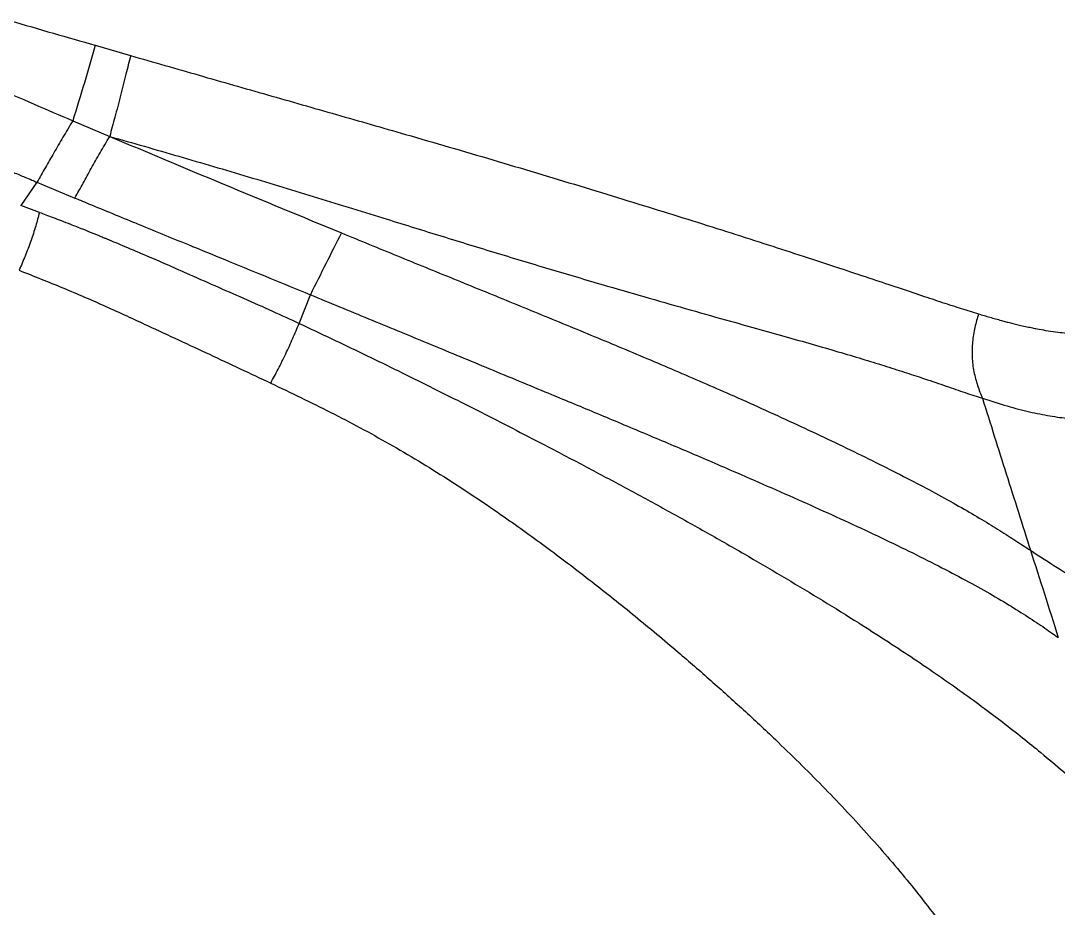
# Model space of a CAD drawing. Extents: x 832 to 912, y 781 to 934.
# Drawn here: x 886.11 to 898.18, y 824.87 to 835.2 of the extents above; entities that cross this region are included whole.
import ezdxf

# ---------------------------------------------------------------- set-up
doc = ezdxf.new("R2010")
doc.units = 0
doc.header["$MEASUREMENT"] = 0
doc.layers.add('1', color=4, linetype='Continuous')

# ---------------------------------------------------------------- blocks, each defined once
blk = doc.blocks.new('2026 SOVEREIGN HL')
at = {"layer": '1', "color": 3, "linetype": 'Continuous', "lineweight": 25}
for p, q in [((55.246, 37.817), (55.657, 37.698)), ((54.984, 36.94), (55.414, 36.757)), ((54.568, 36.224), (54.379, 35.954)), ((54.568, 36.224), (55.01, 36.04)), ((54.596, 35.874), (54.379, 35.954)), ((57.618, 34.583), (57.749, 34.916))]:
    blk.add_line(p, q, dxfattribs=at)
for points, knots in [([(54.254, 38.103), (54.422, 38.055), (54.753, 37.959), (55.083, 37.864), (55.246, 37.817)], [0, 0, 0, 0, 0.508245, 1, 1, 1, 1]), ([(55.246, 37.817), (55.204, 37.672), (55.122, 37.382), (55.03, 37.087), (54.984, 36.94)], [0, 0, 0, 0, 0.498725, 1, 1, 1, 1]), ([(55.657, 37.698), (55.639, 37.626), (55.601, 37.472), (55.54, 37.232), (55.477, 36.991), (55.434, 36.832), (55.414, 36.757)], [0, 0, 0, 0, 0.2350044, 0.4997947, 0.764802, 1, 1, 1, 1]), ([(55.657, 37.698), (55.923, 37.622), (56.454, 37.469), (57.252, 37.241), (58.053, 37.012), (58.757, 36.81), (59.364, 36.634), (59.872, 36.485), (60.379, 36.334), (60.884, 36.181), (61.377, 36.031), (61.854, 35.883), (62.313, 35.74), (62.758, 35.599), (63.184, 35.462), (63.584, 35.332), (63.953, 35.21), (64.29, 35.098), (64.592, 34.997), (64.862, 34.906), (65.105, 34.826), (65.326, 34.754), (65.457, 34.714), (65.522, 34.694)], [0, 0, 0, 0, 0.069323, 0.13879, 0.208406, 0.278088, 0.321957, 0.365882, 0.409821, 0.453832, 0.49793, 0.539731, 0.581612, 0.62354, 0.665466, 0.707391, 0.749331, 0.791244, 0.833091, 0.874878, 0.916641, 0.958385, 1, 1, 1, 1]), ([(54.072, 37.336), (54.224, 37.269), (54.528, 37.134), (54.832, 37.005), (54.984, 36.94)], [0, 0, 0, 0, 0.500484, 1, 1, 1, 1]), ([(54.984, 36.94), (54.946, 36.875), (54.87, 36.747), (54.762, 36.564), (54.664, 36.393), (54.6, 36.281), (54.568, 36.224)], [0, 0, 0, 0, 0.2508555, 0.4962708, 0.7455782, 1, 1, 1, 1]), ([(55.01, 36.04), (55.041, 36.097), (55.103, 36.211), (55.197, 36.383), (55.301, 36.566), (55.376, 36.693), (55.414, 36.757)], [0, 0, 0, 0, 0.254714, 0.504268, 0.749365, 1, 1, 1, 1]), ([(55.414, 36.757), (55.683, 36.681), (56.22, 36.527), (57.026, 36.29), (57.833, 36.044), (58.584, 35.812), (59.281, 35.596), (59.922, 35.399), (60.565, 35.205), (61.156, 35.031), (61.692, 34.876), (62.171, 34.739), (62.602, 34.618), (62.982, 34.511), (63.313, 34.419), (63.629, 34.329), (63.927, 34.242), (64.203, 34.16), (64.457, 34.081), (64.689, 34.007), (64.922, 33.93), (65.15, 33.852), (65.372, 33.776), (65.502, 33.732), (65.568, 33.711)], [0, 0, 0, 0, 0.069322, 0.138786, 0.2084, 0.278081, 0.332926, 0.387837, 0.442806, 0.497915, 0.539717, 0.5816, 0.623527, 0.654977, 0.686423, 0.717875, 0.749334, 0.780775, 0.812179, 0.843548, 0.874885, 0.916645, 0.958387, 1, 1, 1, 1]), ([(55.414, 36.757), (55.853, 36.573), (56.751, 36.196), (57.651, 35.825), (58.111, 35.635)], [0, 0, 0, 0, 0.489138, 1, 1, 1, 1]), ([(53.761, 36.566), (53.828, 36.538), (53.962, 36.483), (54.119, 36.414), (54.23, 36.367), (54.297, 36.338), (54.362, 36.311), (54.433, 36.281), (54.5, 36.253), (54.547, 36.233), (54.568, 36.224)], [0, 0, 0, 0, 0.250267, 0.500505, 0.583856, 0.660602, 0.750464, 0.823692, 0.925095, 1, 1, 1, 1]), ([(55.01, 36.04), (55.052, 36.023), (55.278, 35.929), (55.526, 35.827), (55.933, 35.66), (56.171, 35.563), (56.519, 35.42), (56.984, 35.23), (57.434, 35.045), (57.749, 34.916)], [0, 0, 0, 0, 0.044753, 0.244629, 0.270594, 0.489133, 0.505681, 0.653367, 1, 1, 1, 1]), ([(54.596, 35.874), (54.583, 35.822), (54.555, 35.715), (54.497, 35.541), (54.432, 35.366), (54.383, 35.255), (54.36, 35.2)], [0, 0, 0, 0, 0.246151, 0.499705, 0.753506, 1, 1, 1, 1]), ([(54.596, 35.874), (54.621, 35.865), (54.674, 35.845), (54.758, 35.813), (54.854, 35.777), (54.968, 35.732), (55.091, 35.684), (55.192, 35.643), (55.258, 35.616), (55.294, 35.601), (55.323, 35.589), (55.346, 35.58), (55.364, 35.572), (55.445, 35.539), (55.606, 35.472), (55.836, 35.374), (56.076, 35.27), (56.339, 35.153), (56.639, 35.021), (56.973, 34.875), (57.3, 34.729), (57.515, 34.63), (57.618, 34.583)], [0, 0, 0, 0, 0.023413, 0.050373, 0.080878, 0.114922, 0.160399, 0.199674, 0.213437, 0.225053, 0.234522, 0.241846, 0.247025, 0.252924, 0.32096, 0.405246, 0.480659, 0.559553, 0.669512, 0.78203, 0.895587, 1, 1, 1, 1]), ([(58.111, 35.635), (58.05, 35.515), (57.927, 35.276), (57.809, 35.036), (57.749, 34.916)], [0, 0, 0, 0, 0.50004, 1, 1, 1, 1]), ([(58.111, 35.635), (58.328, 35.546), (58.762, 35.368), (59.414, 35.102), (60.069, 34.835), (60.725, 34.566), (61.38, 34.295), (62.032, 34.02), (62.587, 33.778), (63.046, 33.573), (63.411, 33.405), (63.769, 33.237), (64.118, 33.07), (64.452, 32.904), (64.769, 32.742), (65.062, 32.586), (65.328, 32.439), (65.565, 32.3), (65.774, 32.172), (65.96, 32.052), (66.071, 31.979), (66.127, 31.943)], [0, 0, 0, 0, 0.071363, 0.142779, 0.214235, 0.285733, 0.357339, 0.428937, 0.500419, 0.542106, 0.583826, 0.625534, 0.667194, 0.708825, 0.750413, 0.791979, 0.833552, 0.875141, 0.916764, 0.958396, 1, 1, 1, 1]), ([(54.36, 35.2), (54.53, 35.133), (54.872, 34.998), (55.369, 34.782), (55.936, 34.52), (56.576, 34.223), (57.05, 34), (57.287, 33.888)], [0, 0, 0, 0, 0.16674, 0.333649, 0.50056, 0.750478, 1, 1, 1, 1]), ([(57.749, 34.916), (57.975, 34.823), (58.426, 34.637), (59.106, 34.356), (59.79, 34.073), (60.429, 33.808), (61.022, 33.562), (61.568, 33.333), (62.114, 33.103), (62.614, 32.888), (63.066, 32.691), (63.471, 32.512), (63.869, 32.333), (64.256, 32.154), (64.627, 31.977), (64.977, 31.803), (65.3, 31.636), (65.591, 31.476), (65.848, 31.326), (66.073, 31.186), (66.273, 31.054), (66.391, 30.971), (66.45, 30.929)], [0, 0, 0, 0, 0.069937, 0.139926, 0.209954, 0.280017, 0.335146, 0.390293, 0.445408, 0.500434, 0.542119, 0.583838, 0.625544, 0.667202, 0.708831, 0.750415, 0.791979, 0.83355, 0.87514, 0.916763, 0.958395, 1, 1, 1, 1]), ([(65.522, 34.694), (65.508, 34.641), (65.477, 34.534), (65.449, 34.366), (65.444, 34.192), (65.465, 34.02), (65.509, 33.86), (65.548, 33.76), (65.568, 33.711)], [0, 0, 0, 0, 0.159277, 0.327242, 0.499874, 0.672563, 0.840652, 1, 1, 1, 1]), ([(65.522, 34.694), (65.544, 34.687), (65.589, 34.674), (65.655, 34.654), (65.722, 34.635), (65.785, 34.618), (65.843, 34.602), (65.897, 34.588), (65.955, 34.574), (66.019, 34.559), (66.085, 34.544), (66.148, 34.531), (66.22, 34.516), (66.311, 34.5), (66.417, 34.484), (66.526, 34.472), (66.679, 34.458), (66.875, 34.453), (67.11, 34.465), (67.263, 34.488), (67.34, 34.5)], [0, 0, 0, 0, 0.027176, 0.055612, 0.085389, 0.11659, 0.140982, 0.16607, 0.193752, 0.225647, 0.261, 0.293577, 0.32298, 0.37576, 0.440226, 0.499094, 0.562069, 0.707344, 0.854202, 1, 1, 1, 1]), ([(57.287, 33.888), (57.316, 33.942), (57.377, 34.052), (57.462, 34.227), (57.545, 34.405), (57.594, 34.525), (57.618, 34.583)], [0, 0, 0, 0, 0.243234, 0.500107, 0.756892, 1, 1, 1, 1]), ([(57.618, 34.583), (57.866, 34.466), (58.36, 34.233), (59.094, 33.871), (59.824, 33.505), (60.465, 33.174), (61.015, 32.885), (61.474, 32.639), (61.934, 32.389), (62.393, 32.132), (62.844, 31.875), (63.284, 31.616), (63.711, 31.359), (64.096, 31.12), (64.437, 30.902), (64.737, 30.706), (65.025, 30.51), (65.301, 30.317), (65.562, 30.127), (65.808, 29.942), (66.037, 29.762), (66.274, 29.569), (66.514, 29.367), (66.75, 29.156), (66.891, 29.024), (66.962, 28.958)], [0, 0, 0, 0, 0.071482, 0.141808, 0.212862, 0.283258, 0.327681, 0.371562, 0.415483, 0.459395, 0.502898, 0.544255, 0.585471, 0.626424, 0.657135, 0.687868, 0.718653, 0.749551, 0.780557, 0.811671, 0.842903, 0.874261, 0.916216, 0.958185, 1, 1, 1, 1]), ([(57.287, 33.888), (57.521, 33.776), (57.987, 33.553), (58.673, 33.186), (59.345, 32.78), (59.958, 32.369), (60.516, 31.967), (61.024, 31.581), (61.528, 31.179), (61.99, 30.793), (62.41, 30.429), (62.787, 30.09), (63.129, 29.771), (63.435, 29.475), (63.705, 29.204), (63.968, 28.93), (64.222, 28.654), (64.464, 28.379), (64.693, 28.106), (64.908, 27.836), (65.134, 27.542), (65.366, 27.225), (65.603, 26.889), (65.75, 26.672), (65.824, 26.563)], [0, 0, 0, 0, 0.069248, 0.138223, 0.208555, 0.278626, 0.333992, 0.388848, 0.444237, 0.499402, 0.541587, 0.58382, 0.625911, 0.657498, 0.689057, 0.720532, 0.751907, 0.783133, 0.814215, 0.845202, 0.876158, 0.917444, 0.958729, 1, 1, 1, 1]), ([(65.568, 33.711), (65.666, 33.68), (65.862, 33.618), (66.118, 33.552), (66.355, 33.504), (66.601, 33.471), (66.853, 33.457), (67.114, 33.465), (67.278, 33.486), (67.36, 33.497)], [0, 0, 0, 0, 0.125311, 0.250484, 0.375541, 0.500541, 0.667075, 0.833546, 1, 1, 1, 1]), ([(65.568, 33.711), (65.66, 33.418), (65.847, 32.829), (66.033, 32.239), (66.127, 31.943)], [0, 0, 0, 0, 0.496989, 1, 1, 1, 1]), ([(66.127, 31.943), (66.233, 31.874), (66.444, 31.737), (66.725, 31.561), (66.987, 31.404), (67.232, 31.266), (67.461, 31.145), (67.677, 31.041), (67.905, 30.94), (68.141, 30.848), (68.378, 30.771), (68.592, 30.716), (68.786, 30.679), (68.901, 30.669), (68.958, 30.664)], [0, 0, 0, 0, 0.071287, 0.142682, 0.214084, 0.28549, 0.356915, 0.428327, 0.499736, 0.599727, 0.699704, 0.799657, 0.899643, 1, 1, 1, 1]), ([(66.127, 31.943), (66.181, 31.774), (66.29, 31.437), (66.397, 31.098), (66.45, 30.929)], [0, 0, 0, 0, 0.499975, 1, 1, 1, 1]), ([(66.962, 28.958), (66.958, 28.88), (66.95, 28.724), (66.923, 28.486), (66.878, 28.241), (66.809, 27.994), (66.718, 27.758), (66.609, 27.538), (66.486, 27.335), (66.319, 27.103), (66.099, 26.844), (65.916, 26.657), (65.824, 26.563)], [0, 0, 0, 0, 0.099853, 0.200981, 0.302781, 0.40448, 0.505426, 0.588744, 0.67136, 0.753501, 0.876485, 1, 1, 1, 1])]:
    blk.add_open_spline(points, degree=3, knots=knots, dxfattribs=at)

msp = doc.modelspace()

# ---------------------------------------------------------------- block references
at = {"layer": '1'}
msp.add_blockref('2026 SOVEREIGN HL', (831.729, 797.095), dxfattribs=at)

doc.saveas('drawing.dxf')
